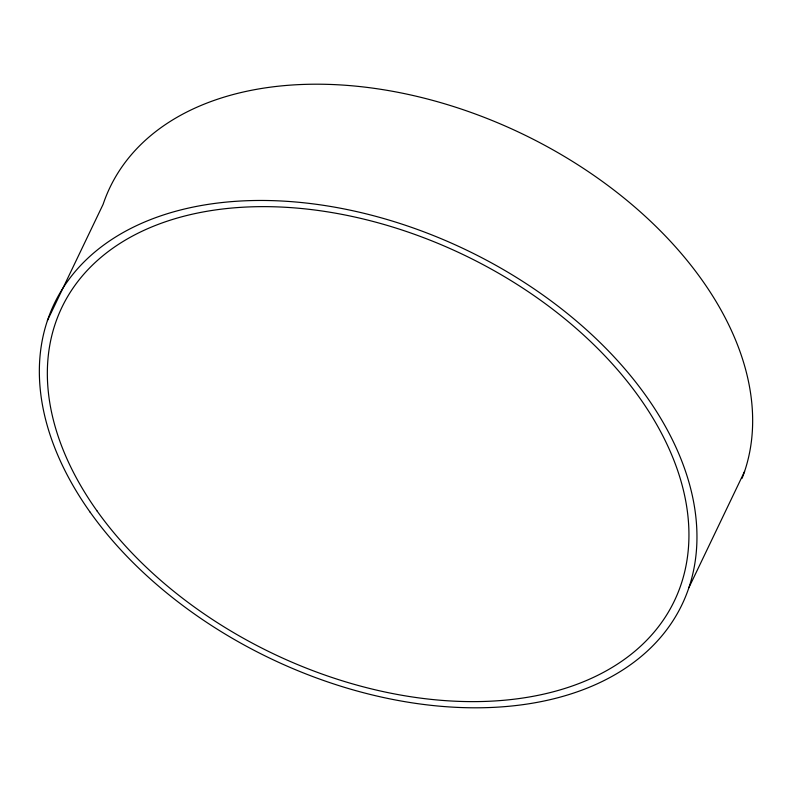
<?xml version="1.0" encoding="UTF-8"?>
<svg xmlns="http://www.w3.org/2000/svg" width="792" height="792" viewBox="0 0 792 792"><rect width="100%" height="100%" fill="white"/><g stroke="black" fill="none" stroke-linecap="round" stroke-linejoin="round"><path stroke-width="1.19" d="M47.401 320.602L103.109 204.336A348.074 226.522 25.6 0 1 501.435 124.384A348.074 226.522 25.6 0 1 742.074 478.328M688.892 587.664L744.599 471.398M90.169 512.226A348.074 226.522 25.6 0 0 659.231 638.936A348.074 226.522 25.6 0 0 355.054 211.236A348.074 226.522 25.6 0 0 90.169 512.226M96.941 510.81A339.58 220.988 25.6 0 0 652.123 634.432A339.58 220.988 25.6 0 0 355.37 217.156A339.58 220.988 25.6 0 0 96.941 510.81"/></g></svg>
